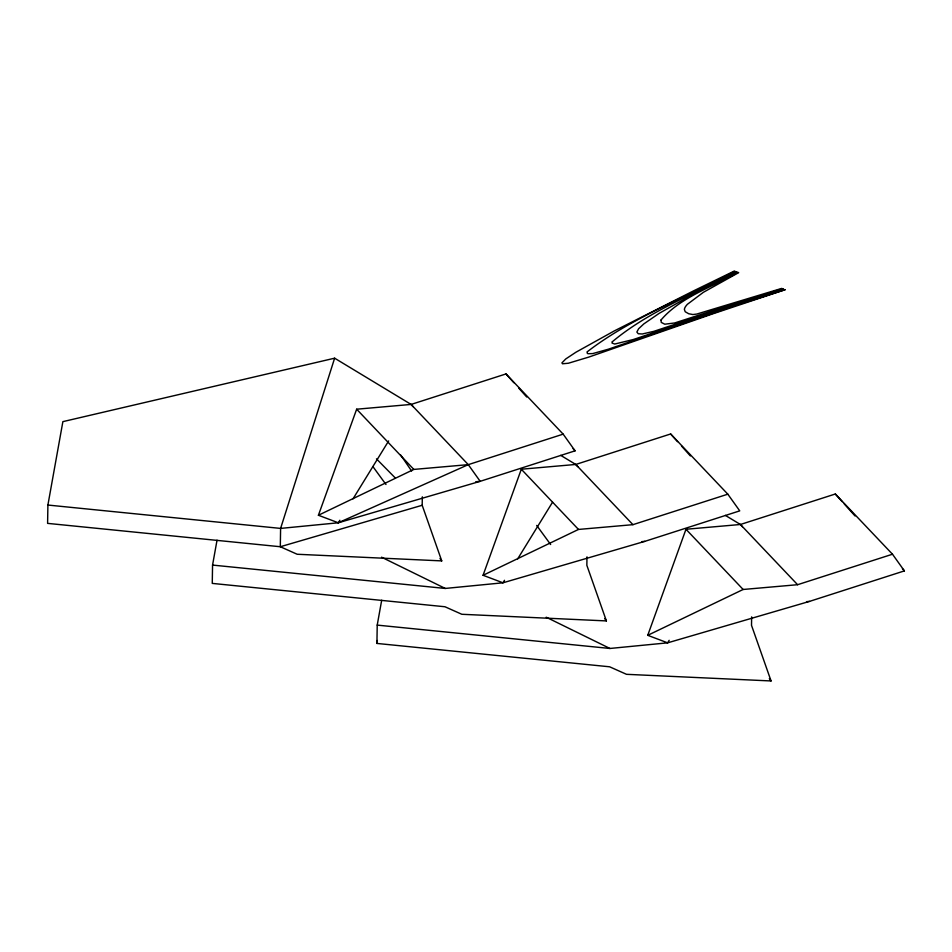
<?xml version="1.0" encoding="UTF-8"?>
<svg xmlns="http://www.w3.org/2000/svg" width="952" height="952" viewBox="0 0 952 952"><rect width="100%" height="100%" fill="white"/><g stroke="black" fill="none" stroke-linecap="round" stroke-linejoin="round"><path stroke-width="1.43" d="M475.75 481.76L480.189 481.319L338.305 522.779L318.408 515.258L356.655 409.205L411.109 404.433L505.988 373.934L563.168 434.148L575.079 450.832L480.189 481.319L468.277 464.647L411.109 404.433L334.628 358.19L62.88 421.641L47.898 505.048L47.6 523.374L280.305 546.734L297.167 554.254L441.74 560.895L422.188 505.274L422.331 496.825M217.032 540.2L212.558 565.083L212.26 583.397L444.965 606.757L461.827 614.278L606.4 620.918L586.848 565.309L586.991 556.849M751.652 616.884L751.509 625.333L771.061 680.954L626.487 674.313L609.625 666.793L376.921 643.433L377.218 625.107L381.692 600.236M376.921 643.433L377.361 640.517M334.628 358.19L280.602 528.408L280.305 546.734L422.188 505.274M504.512 580.292L502.965 582.803L483.069 575.282L521.315 469.229L575.77 464.457L670.648 433.969L727.828 494.183L739.74 510.867L644.849 541.355L502.965 582.803L445.274 588.443L212.558 565.083M669.173 640.315L667.626 642.838L647.741 635.317L685.976 529.264L740.43 524.492L835.321 494.005L892.488 554.219L904.4 570.891L809.509 601.39L667.626 642.838L609.934 648.467L377.218 625.107M47.898 505.048L280.602 528.408L338.305 522.779L339.852 520.256M353.013 498.86L388.642 440.943M517.686 558.883L552.529 502.228M318.408 515.258L413.822 469.419L468.277 464.647L563.168 434.148M483.069 575.282L578.483 529.443L632.937 524.671L727.828 494.183M647.741 635.317L743.143 589.478L797.597 584.707L892.488 554.219M338.305 522.779L468.277 464.647M641.886 541.64L644.849 541.355M806.558 601.676L809.509 601.39M546.21 617.217L609.934 648.467M381.538 557.194L445.274 588.443M725.376 515.401L740.43 524.492L797.597 584.707M560.716 455.365L575.77 464.457L632.937 524.671M376.48 458.876L395.175 477.856M685.976 529.264L743.143 589.478M521.315 469.229L578.483 529.443M356.655 409.205L413.822 469.419M835.321 494.005L842.222 501.692M844.198 503.882L855.051 515.972M902.425 568.701L904.4 570.891M670.648 433.969L677.562 441.657M681.513 446.048L690.39 455.937M740.43 524.492L742.405 526.694M505.988 373.934L513.89 382.728M518.828 388.214L526.718 397.008M573.104 448.63L575.079 450.832M575.77 464.457L577.745 466.658M411.109 404.433L413.073 406.623M769.323 678.562L771.061 680.954M536.69 525.421L550.637 544.52M604.663 618.538L606.4 620.918M372.898 466.575L385.976 484.485M440.002 558.503L441.74 560.895M400.732 455.068L411.609 471.014M661.033 319.979L661.235 322.395L664.793 324.204L674.611 322.978L781.794 288.373L696.804 314.053L692.913 314.541L688.712 313.755L685.214 311.732L684.405 309.531A105.101 16.624 -19.9 0 1 687.415 304.283L703.385 292.3L738.657 272.641L737.776 272.32C712.191 287.337 680.68 296.929 661.033 319.979M612.326 341.744L612.017 343.041L614.742 344.041L633.258 339.543L783.544 289.003L782.663 288.682A919.382 145.406 -19.9 0 0 730.993 305.687L653.857 331.332L642.255 333.985L638.233 333.747L636.876 332.022L638.59 328.773L643.814 323.918L659.105 313.387L695.614 292.8L736.907 271.998L736.027 271.689C694.543 294.049 648.669 311.292 612.326 341.744M587.384 351.669L587.063 352.942L587.884 353.704L592.668 353.597L608.352 349.205L735.813 305.378L785.293 289.646L713.024 313.767L589.038 357.012L568.392 363.236L562.477 363.771L561.93 362.89L565.75 358.963L575.924 352.228L614.326 330.903L693.627 290.836L734.278 271.046L735.146 271.368C685.892 297.595 631.795 317.504 587.384 351.669"/></g></svg>
